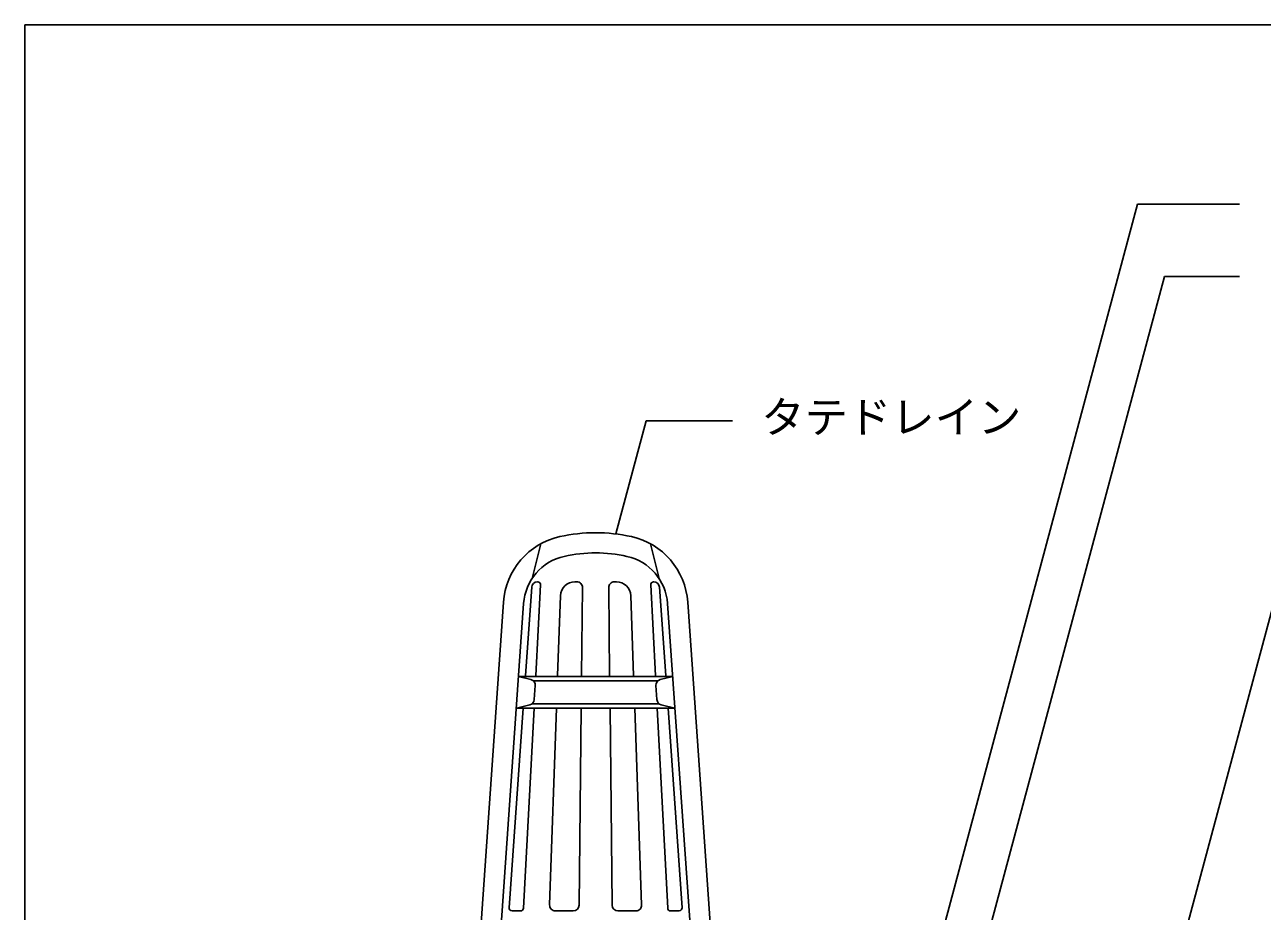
# Model space of a CAD drawing. Units: millimetres, scale not verified. Extents: x -325 to 475, y -613 to 617.
# Drawn here: x -325 to 103.3, y 309.4 to 616.5 of the extents above; entities that cross this region are included whole.
import ezdxf
from ezdxf.enums import TextEntityAlignment as Align

# ---------------------------------------------------------------- set-up
doc = ezdxf.new("R2010")
doc.units = ezdxf.units.MM
doc.header["$LTSCALE"] = 5
for name, color, linetype in [('2-8_drain他', 4, 'Continuous'), ('2-A_moji', 7, 'Continuous'), ('F-7', 1, 'Continuous')]:
    doc.layers.add(name, color=color, linetype=linetype)
doc.styles.add('ＭＳ ゴシック', font='')
doc.styles.get('ＭＳ ゴシック').set_extended_font_data('MS Gothic')

msp = doc.modelspace()

# ---------------------------------------------------------------- linework, layer by layer
at = {"layer": '2-8_drain他'}
for p, q in [((-146.435, 436.68), (-149.435, 424.649)), ((-108.435, 436.68), (-105.435, 424.649)), ((-149.565, 421.679), (-151.715, 391.039)), ((-146.49, 422.486), (-148.145, 391.039)), ((-147.57, 423.539), (-147.489, 423.539)), ((-134.607, 423.539), (-133.957, 423.539)), ((-131.957, 421.517), (-132.291, 391.039)), ((-122.912, 421.517), (-122.578, 391.039)), ((-120.262, 423.539), (-120.912, 423.539)), ((-108.379, 422.486), (-106.724, 391.039)), ((-107.299, 423.539), (-107.381, 423.539)), ((-105.304, 421.679), (-103.154, 391.039)), ((-167.217, 303.636), (-159.323, 416.52)), ((-160.015, 306.279), (-152.34, 416.031)), ((-139.604, 418.714), (-140.575, 391.039)), ((-115.265, 418.714), (-114.294, 391.039)), ((-94.854, 306.279), (-102.529, 416.031)), ((-87.652, 303.636), (-95.546, 416.52)), ((-154.106, 390.779), (-100.763, 390.779)), ((-149.816, 389.69), (-154.106, 390.779)), ((-105.053, 389.69), (-100.763, 390.779)), ((-149.017, 389.279), (-105.852, 389.279)), ((-148.654, 382.735), (-148.313, 387.612)), ((-106.215, 382.735), (-106.556, 387.612)), ((-149.443, 381.279), (-105.427, 381.279)), ((-157.36, 310.609), (-152.506, 379.779)), ((-150.173, 380.932), (-154.875, 379.779)), ((-154.875, 379.779), (-99.994, 379.779)), ((-152.385, 310.487), (-148.738, 379.779)), ((-143.362, 311.609), (-140.97, 379.779)), ((-133.163, 311.517), (-132.414, 379.779)), ((-121.706, 311.517), (-122.455, 379.779)), ((-111.507, 311.609), (-113.899, 379.779)), ((-102.485, 310.487), (-106.131, 379.779)), ((-104.696, 380.932), (-99.994, 379.779)), ((-97.51, 310.609), (-102.364, 379.779)), ((-153.383, 309.539), (-156.362, 309.539)), ((-141.363, 309.539), (-135.163, 309.539)), ((-113.506, 309.539), (-119.706, 309.539)), ((-101.486, 309.539), (-98.507, 309.539))]:
    msp.add_line(p, q, dxfattribs=at)
for centre, radius, start, end in [((-134.384, 414.776), 25, 102.54309, 175.99998), ((-127.435, 383.539), 57, 77.45692, 102.54308), ((-120.485, 414.776), 25, 4.00002, 77.45691), ((-127.435, 383.539), 50, 77.45692, 102.54308), ((-134.384, 414.776), 18, 102.54309, 175.99998), ((-120.485, 414.776), 18, 4.00002, 77.45691), ((-147.57, 421.539), 2, 90, 175.98581), ((-147.489, 422.539), 1, 356.9872, 90), ((-134.607, 418.539), 5, 90, 177.99043), ((-133.957, 421.539), 2, 359.37178, 90), ((-120.912, 421.539), 2, 90, 180.6282), ((-120.262, 418.539), 5, 2.00955, 90), ((-107.381, 422.539), 1, 90, 183.01279), ((-107.299, 421.539), 2, 4.01418, 90), ((-150.308, 387.752), 2, 356.00018, 75.75797), ((-104.561, 387.752), 2, 104.24203, 183.99982), ((-150.649, 382.875), 2, 283.77217, 355.99979), ((-104.22, 382.875), 2, 184.00021, 256.22783), ((-156.362, 310.539), 1, 175.98581, 270), ((-153.383, 310.539), 1, 270, 356.9872), ((-141.363, 311.539), 2, 177.99043, 270), ((-135.163, 311.539), 2, 270, 359.37178), ((-119.706, 311.539), 2, 180.6282, 270), ((-113.506, 311.539), 2, 270, 2.00955), ((-101.486, 310.539), 1, 183.01277, 270), ((-98.507, 310.539), 1, 270, 4.01418)]:
    msp.add_arc(centre, radius, start, end, dxfattribs=at)
at = {"layer": '2-A_moji'}
for p, q in [((-10.273, 291.503), (60.141, 554.292)), ((95.432, 554.292), (60.141, 554.292)), ((7.655, 298.674), (69.449, 529.292)), ((95.432, 529.292), (69.449, 529.292)), ((74.779, 295.003), (130.858, 504.292)), ((-120.487, 440.114), (-109.989, 479.292)), ((-80.112, 479.292), (-109.989, 479.292))]:
    msp.add_line(p, q, dxfattribs=at)
at = {"layer": 'F-7'}
for q in [(474.973, 616.503), (-325.027, 26.503)]:
    msp.add_line((-325.027, 616.503), q, dxfattribs=at)

# ---------------------------------------------------------------- texts
at = {"layer": '2-A_moji', "style": 'ＭＳ ゴシック'}
msp.add_text('タテドレイン', height=11, dxfattribs=at).set_placement((-70.112, 471.792), align=Align.BOTTOM_LEFT)

doc.saveas('drawing.dxf')
